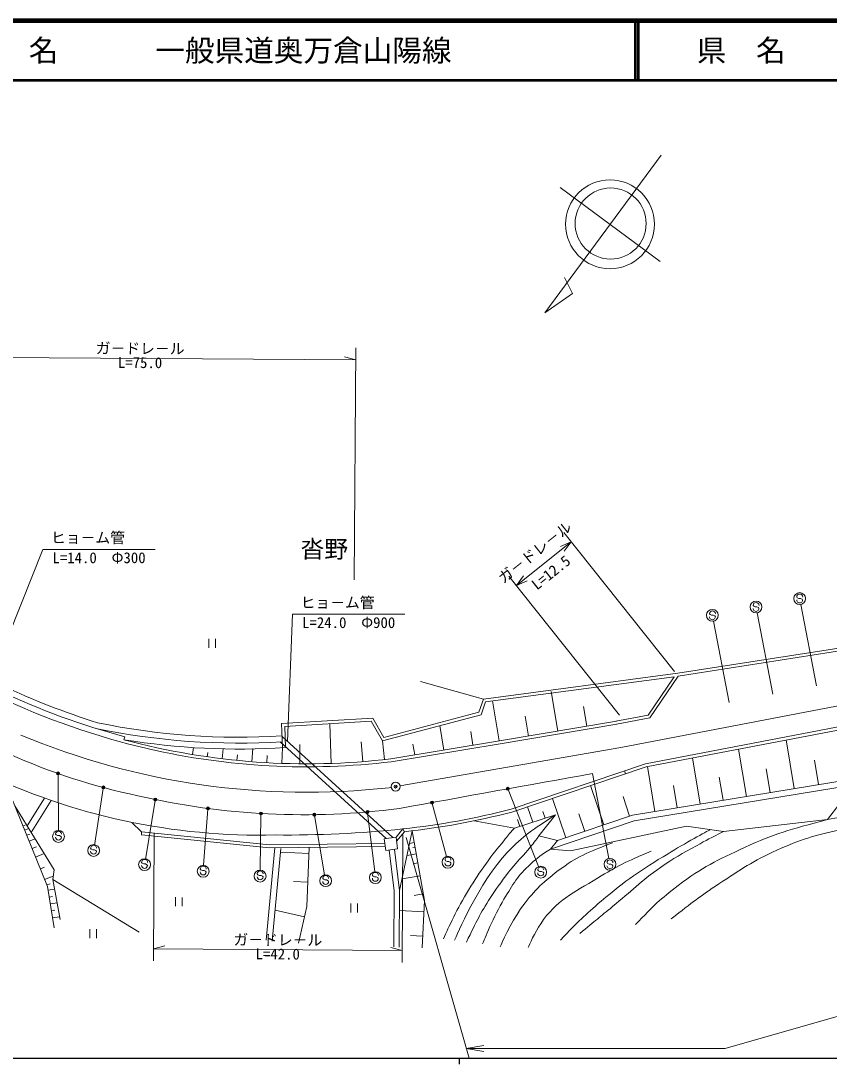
# Model space of a CAD drawing. Units: millimetres on the paper. Extents: x 40 to 680, y 20 to 380.
# Drawn here: x 194 to 330.5, y 204 to 380 of the extents above; entities that cross this region are included whole.
import ezdxf
from ezdxf.enums import TextEntityAlignment as Align

# ---------------------------------------------------------------- set-up
doc = ezdxf.new("R2010")
doc.units = ezdxf.units.MM
doc.header["$PDMODE"] = 32
doc.header["$PDSIZE"] = 0.5
for name, color, linetype, lineweight in [('M-BGD', 7, 'Continuous', 18), ('M-TTL', 2, 'Continuous', 140), ('M-TTL-BAND', 7, 'Continuous', 25), ('M-TTL-LINE', 7, 'Continuous', 50)]:
    doc.layers.add(name, color=color, linetype=linetype, lineweight=lineweight)
doc.layers.add('M-TTL-TXT', color=7, linetype='Continuous')
doc.styles.add('ＭＳ ゴシック', font='')
doc.styles.get('ＭＳ ゴシック').set_extended_font_data('MS Gothic')

msp = doc.modelspace()

# ---------------------------------------------------------------- linework, layer by layer
at = {"layer": 'M-BGD'}
for p, q in [((302.141, 357.316), (282.495, 330.765)), ((301.957, 339.415), (285.076, 351.906)), ((287.142, 334.009), (285.787, 336.686)), ((282.495, 330.765), (287.142, 334.009)), ((250.322, 285.68), (250.589, 324.818)), ((177.746, 323.314), (250.575, 322.818)), ((250.575, 322.818), (248.647, 323.349)), ((304.358, 270.231), (285.706, 293.686)), ((197.734, 290.846), (188.965, 268.844)), ((197.734, 290.846), (216.734, 290.846)), ((286.951, 292.121), (277.673, 284.743)), ((286.951, 292.121), (285.116, 291.323)), ((285.761, 290.513), (286.951, 292.121)), ((295.08, 262.853), (276.428, 286.309)), ((278.863, 286.351), (277.673, 284.743)), ((277.673, 284.743), (279.507, 285.54)), ((325.097, 282.683), (324.998, 282.801)), ((325.342, 282.543), (325.097, 282.683)), ((325.643, 282.541), (325.342, 282.543)), ((325.888, 282.429), (325.643, 282.541)), ((325.994, 282.293), (325.888, 282.429)), ((239.046, 258.454), (239.87, 279.904)), ((239.87, 279.904), (258.87, 279.904)), ((310.364, 279.86), (310.265, 279.978)), ((310.609, 279.721), (310.364, 279.86)), ((317.731, 281.271), (317.631, 281.389)), ((317.976, 281.132), (317.731, 281.271)), ((318.276, 281.13), (317.976, 281.132)), ((318.522, 281.018), (318.276, 281.13)), ((320.949, 266.399), (318.314, 280.149)), ((318.627, 280.882), (318.522, 281.018)), ((328.315, 267.81), (325.681, 281.56)), ((299.446, 254.643), (428.263, 279.323)), ((299.574, 254.158), (428.357, 278.832)), ((310.91, 279.718), (310.609, 279.721)), ((311.155, 279.606), (310.91, 279.718)), ((313.582, 264.987), (310.948, 278.737)), ((311.261, 279.47), (311.155, 279.606)), ((225.784, 275.744), (225.774, 274.244)), ((226.909, 275.737), (226.899, 274.237)), ((312.928, 206.658), (556.464, 276.148)), ((333.58, 274.418), (304.908, 269.943)), ((333.65, 273.923), (304.98, 269.448)), ((272.115, 265.567), (304.908, 269.943)), ((272.484, 265.112), (304.316, 269.36)), ((299.919, 262.879), (304.316, 269.36)), ((300.216, 262.427), (304.98, 269.448)), ((272.113, 265.56), (261.491, 268.55)), ((295.32, 257.416), (355.037, 268.857)), ((284.658, 260.185), (283.539, 266.836)), ((271.336, 263.37), (272.115, 265.567)), ((271.719, 262.954), (272.484, 265.112)), ((274.773, 258.522), (273.655, 265.295)), ((289.588, 261.014), (289.033, 264.311)), ((238.052, 261.448), (253.454, 262.36)), ((253.454, 262.36), (255.317, 259.119)), ((255.074, 258.537), (271.719, 262.954)), ((255.317, 259.119), (271.336, 263.37)), ((279.727, 259.355), (279.163, 262.711)), ((294.473, 261.835), (299.919, 262.879)), ((294.567, 261.344), (300.216, 262.427)), ((238.19, 257.404), (238.052, 261.448)), ((238.568, 260.977), (253.175, 261.842)), ((238.689, 257.421), (238.568, 260.977)), ((246.424, 254.727), (246.192, 261.429)), ((253.175, 261.842), (255.074, 258.537)), ((265.438, 256.981), (264.756, 261.107)), ((274.83, 258.532), (294.553, 261.85)), ((274.913, 258.038), (294.636, 261.357)), ((211.444, 258.731), (211.575, 259.217)), ((238.125, 259.293), (256.847, 242.221)), ((270.348, 257.792), (269.969, 260.09)), ((223.008, 256.233), (223.199, 257.395)), ((227.993, 255.521), (228.194, 257.183)), ((233.019, 255.019), (233.193, 257.233)), ((237.805, 258.367), (255.676, 242.071)), ((238.095, 254.73), (238.19, 257.404)), ((241.118, 254.662), (241.151, 257.897)), ((251.732, 255.029), (251.466, 258.377)), ((255.442, 255.383), (255.091, 258.541)), ((256.491, 255.504), (274.832, 258.532)), ((256.561, 255.009), (274.913, 258.038)), ((258.026, 250.949), (295.32, 257.416)), ((260.527, 256.17), (260.225, 257.997)), ((316.505, 249.163), (315.191, 257.15)), ((324.544, 250.486), (323.195, 258.684)), ((225.494, 255.851), (225.595, 256.557)), ((230.503, 255.243), (230.599, 256.199)), ((235.555, 254.848), (235.624, 256.053)), ((308.673, 247.874), (307.392, 255.656)), ((328.643, 251.161), (327.969, 255.26)), ((299.446, 254.643), (276.77, 246.99)), ((299.574, 254.158), (276.912, 246.51)), ((295.929, 253.456), (296.089, 252.982)), ((301.041, 246.618), (299.794, 254.2)), ((320.499, 249.821), (319.841, 253.814)), ((200.324, 252.884), (200.385, 243.415)), ((290.536, 253.012), (293.279, 238.697)), ((297.299, 246.002), (335.56, 252.299)), ((312.564, 248.515), (311.923, 252.405)), ((330.217, 245.273), (335.56, 252.299)), ((191.426, 251.474), (198.519, 233.993)), ((207.944, 250.525), (206.468, 240.908)), ((256.548, 250.693), (256.178, 250.629)), ((276.284, 250.312), (281.416, 237.316)), ((292.43, 244.359), (290.191, 250.992)), ((297.541, 245.029), (334.68, 251.141)), ((304.832, 247.242), (304.208, 251.033)), ((198.04, 248.883), (195.087, 244.209)), ((199.141, 248.499), (195.79, 243.07)), ((216.71, 248.491), (215.082, 238.518)), ((286.018, 242.196), (283.78, 248.828)), ((295.677, 249.149), (296.796, 245.833)), ((199.666, 236.785), (193.002, 247.59)), ((225.596, 246.988), (224.891, 237.538)), ((263.476, 247.988), (265.868, 239.031)), ((280.431, 244.796), (279.58, 247.411)), ((282.525, 245.477), (282.156, 246.611)), ((214.428, 243.175), (212.778, 244.79)), ((234.565, 246.134), (234.436, 236.718)), ((243.59, 245.937), (245.314, 235.929)), ((252.571, 246.39), (253.757, 236.462)), ((277.382, 243.804), (270.553, 245.045)), ((284.264, 246.043), (277.382, 243.804)), ((278.252, 244.087), (277.863, 245.284)), ((281.464, 242.491), (284.264, 246.043)), ((297.541, 245.029), (283.446, 240.272)), ((297.299, 246.002), (284.628, 241.726)), ((289.204, 243.271), (288.21, 246.217)), ((312.618, 243.238), (330.217, 245.273)), ((194.397, 244.152), (194.746, 244.293)), ((194.68, 243.454), (195.378, 243.737)), ((214.428, 243.175), (214.377, 242.677)), ((236.005, 240.987), (214.428, 243.175)), ((216.552, 242.963), (216.405, 221.442)), ((258.526, 243.678), (257.371, 242.288)), ((258.782, 243.204), (257.458, 241.61)), ((260.094, 243.354), (257.965, 233.315)), ((258.526, 243.678), (258.782, 243.204)), ((260.094, 243.354), (262.142, 231.601)), ((286.789, 240), (306.398, 244.144)), ((306.398, 244.144), (312.618, 243.238)), ((195.021, 242.614), (195.526, 242.819)), ((195.431, 241.603), (196.442, 242.013)), ((199.894, 242.794), (200, 242.658)), ((200, 242.658), (200.245, 242.546)), ((200.245, 242.546), (200.546, 242.544)), ((200.546, 242.544), (200.791, 242.405)), ((200.791, 242.405), (200.891, 242.287)), ((235.983, 240.487), (214.377, 242.677)), ((255.493, 241.208), (236.005, 240.987)), ((255.387, 242.034), (257.371, 242.288)), ((255.387, 242.034), (255.641, 240.05)), ((257.371, 242.288), (257.625, 240.304)), ((258.519, 242.678), (258.373, 221.156)), ((259.056, 242.242), (269.683, 205)), ((260.437, 241.385), (259.647, 241.247)), ((284.628, 241.726), (281.464, 242.491)), ((283.446, 240.272), (284.628, 241.726)), ((195.924, 240.387), (196.656, 240.684)), ((196.518, 238.924), (197.981, 239.518)), ((205.819, 240.423), (205.925, 240.287)), ((205.925, 240.287), (206.171, 240.176)), ((206.171, 240.176), (206.471, 240.174)), ((206.471, 240.174), (206.716, 240.034)), ((206.716, 240.034), (206.816, 239.917)), ((236.931, 240.497), (235.461, 224.915)), ((255.557, 240.709), (235.983, 240.487)), ((237.926, 240.404), (236.447, 224.726)), ((242.685, 239.542), (237.863, 239.735)), ((242.328, 230.618), (242.726, 240.563)), ((255.641, 240.05), (257.625, 240.304)), ((256.187, 240.12), (257.064, 233.261)), ((257.08, 240.234), (257.965, 233.315)), ((260.768, 239.488), (259.217, 239.218)), ((260.575, 240.595), (260.18, 240.526)), ((283.446, 240.272), (286.789, 240)), ((214.424, 238.035), (214.53, 237.899)), ((214.53, 237.899), (214.775, 237.787)), ((214.775, 237.787), (215.076, 237.785)), ((215.076, 237.785), (215.321, 237.646)), ((215.321, 237.646), (215.421, 237.528)), ((261.038, 237.937), (260.262, 237.802)), ((265.628, 238.443), (265.734, 238.307)), ((265.734, 238.307), (265.98, 238.196)), ((265.98, 238.196), (266.28, 238.194)), ((266.28, 238.194), (266.525, 238.054)), ((266.525, 238.054), (266.625, 237.936)), ((293.072, 237.856), (292.972, 237.974)), ((293.316, 237.716), (293.072, 237.856)), ((293.617, 237.714), (293.316, 237.716)), ((293.862, 237.602), (293.617, 237.714)), ((293.968, 237.466), (293.862, 237.602)), ((197.327, 236.929), (198.054, 237.224)), ((199.409, 235.134), (199.666, 236.785)), ((224.319, 236.919), (224.425, 236.783)), ((224.425, 236.783), (224.67, 236.671)), ((224.67, 236.671), (224.971, 236.669)), ((224.971, 236.669), (225.216, 236.53)), ((225.216, 236.53), (225.316, 236.412)), ((233.925, 236.096), (234.031, 235.96)), ((234.031, 235.96), (234.276, 235.848)), ((234.276, 235.848), (234.577, 235.846)), ((234.577, 235.846), (234.822, 235.707)), ((253.378, 235.847), (253.484, 235.711)), ((281.286, 236.764), (281.392, 236.628)), ((281.392, 236.628), (281.637, 236.516)), ((281.637, 236.516), (281.938, 236.514)), ((281.938, 236.514), (282.183, 236.375)), ((282.183, 236.375), (282.283, 236.257)), ((198.05, 235.148), (199.503, 235.737)), ((198.404, 234.274), (198.988, 234.435)), ((199.409, 235.134), (214.025, 226.271)), ((200.668, 228.401), (199.409, 235.134)), ((234.822, 235.707), (234.921, 235.589)), ((242.492, 234.721), (240.081, 234.817)), ((244.987, 235.322), (245.093, 235.186)), ((245.093, 235.186), (245.338, 235.074)), ((245.338, 235.074), (245.639, 235.072)), ((245.639, 235.072), (245.884, 234.933)), ((245.884, 234.933), (245.983, 234.815)), ((253.484, 235.711), (253.73, 235.6)), ((253.73, 235.6), (254.03, 235.597)), ((254.03, 235.597), (254.275, 235.458)), ((254.275, 235.458), (254.375, 235.34)), ((261.416, 235.764), (258.372, 235.234)), ((198.519, 233.993), (199.65, 227.006)), ((199.708, 233.538), (198.623, 233.336)), ((257.064, 233.261), (256.996, 223.776)), ((257.965, 233.315), (257.896, 223.742)), ((261.947, 232.719), (260.425, 232.454)), ((198.81, 232.194), (199.382, 232.286)), ((198.995, 231.051), (200.138, 231.236)), ((220.151, 232.141), (220.141, 230.641)), ((221.276, 232.133), (221.266, 230.633)), ((240.913, 224.389), (242.328, 230.618)), ((249.719, 231.098), (249.709, 229.598)), ((250.844, 231.09), (250.833, 229.59)), ((262.142, 231.601), (261.752, 223.595)), ((199.185, 229.879), (199.785, 229.976)), ((199.379, 228.678), (200.58, 228.872)), ((241.929, 228.86), (236.944, 229.993)), ((262.049, 229.702), (257.94, 229.902)), ((205.696, 226.767), (205.686, 225.267)), ((206.821, 226.759), (206.811, 225.259)), ((261.849, 225.593), (259.794, 225.693)), ((218.354, 223.946), (216.419, 223.441)), ((258.386, 223.156), (256.458, 223.686)), ((216.419, 223.441), (258.386, 223.156)), ((269.21, 206.658), (272.21, 207.158)), ((312.928, 206.658), (269.21, 206.658)), ((269.21, 206.658), (272.21, 206.158))]:
    msp.add_line(p, q, dxfattribs=at)
for centre, radius in [((293.482, 345.685), 7.5), ((293.583, 345.807), 6), ((325.492, 282.542), 1), ((318.126, 281.131), 1), ((310.76, 279.719), 1), ((200.323, 253.034), 0.15), ((200.323, 253.034), 0.12), ((200.323, 253.034), 0.09), ((200.323, 253.034), 0.06), ((200.323, 253.034), 0.03), ((207.967, 250.673), 0.15), ((207.967, 250.673), 0.12), ((207.967, 250.673), 0.09), ((207.967, 250.673), 0.06), ((207.967, 250.673), 0.03), ((257.287, 250.821), 0.75), ((276.229, 250.452), 0.15), ((276.229, 250.452), 0.12), ((276.229, 250.452), 0.09), ((276.229, 250.452), 0.06), ((276.229, 250.452), 0.03), ((216.734, 248.639), 0.15), ((216.734, 248.639), 0.12), ((216.734, 248.639), 0.09), ((216.734, 248.639), 0.06), ((216.734, 248.639), 0.03), ((263.437, 248.133), 0.15), ((263.437, 248.133), 0.12), ((263.437, 248.133), 0.09), ((263.437, 248.133), 0.06), ((263.437, 248.133), 0.03), ((225.608, 247.137), 0.15), ((225.608, 247.137), 0.12), ((225.608, 247.137), 0.09), ((225.608, 247.137), 0.06), ((225.608, 247.137), 0.03), ((234.567, 246.284), 0.15), ((234.567, 246.284), 0.12), ((252.553, 246.539), 0.15), ((252.553, 246.539), 0.12), ((252.553, 246.539), 0.09), ((252.553, 246.539), 0.06), ((252.553, 246.539), 0.03), ((234.567, 246.284), 0.09), ((234.567, 246.284), 0.06), ((234.567, 246.284), 0.03), ((243.565, 246.085), 0.15), ((243.565, 246.085), 0.12), ((243.565, 246.085), 0.09), ((243.565, 246.085), 0.06), ((243.565, 246.085), 0.03), ((200.392, 242.415), 1), ((206.317, 240.045), 1), ((214.922, 237.656), 1), ((266.126, 238.065), 1), ((293.467, 237.715), 1), ((224.816, 236.54), 1), ((234.422, 235.718), 1), ((245.484, 234.943), 1), ((253.876, 235.469), 1), ((281.784, 236.386), 1)]:
    msp.add_circle(centre, radius, dxfattribs=at)
for centre, radius, start, end in [((318.131, 281.385), 0.5, 359.55488, 179.55488), ((325.494, 282.297), 0.5, 179.55488, 359.55488), ((325.498, 282.797), 0.5, 359.55488, 179.55488), ((310.765, 279.974), 0.5, 359.55488, 179.55488), ((318.127, 280.885), 0.5, 179.55488, 359.55488), ((310.761, 279.474), 0.5, 179.55488, 359.55488), ((244.125, 380.48), 124.555, 244.70558, 252.63859), ((244.125, 380.48), 126.555, 244.70558, 256.96365), ((244.125, 380.48), 125.555, 244.70558, 254.97471), ((230.744, 376.155), 117.999, 258.24594, 273.60162), ((230.744, 376.155), 116.999, 258.26982, 273.60162), ((242.286, 375.459), 125.601, 247.40941, 276.35013), ((242.312, 373.588), 118.932, 254.95723, 276.84683), ((230.744, 376.155), 118.999, 260.66654, 273.8286), ((242.312, 373.588), 119.432, 257.06491, 276.85213), ((235.556, 353.573), 106.534, 245.92638, 258.21282), ((234.385, 351.391), 108.761, 244.34549, 271.38662), ((1393.113, -5948.039), 6298.31, 100.08203, 100.38353), ((241.81, 369.836), 123.764, 256.91623, 277.48271), ((244.697, 371.781), 128.846, 276.17567, 284.41398), ((244.697, 371.781), 129.346, 276.25176, 284.42218), ((200.394, 242.79), 0.5, 359.60984, 179.60984), ((238.832, 432.58), 189.927, 269.45216, 275.95167), ((200.391, 242.29), 0.5, 179.60984, 359.60984), ((206.316, 239.92), 0.5, 179.60984, 359.60984), ((206.319, 240.42), 0.5, 359.60984, 179.60984), ((214.924, 238.031), 0.5, 359.60984, 179.60984), ((266.125, 237.94), 0.5, 179.60984, 359.60984), ((266.128, 238.44), 0.5, 359.60984, 179.60984), ((293.472, 237.97), 0.5, 359.55488, 179.55488), ((214.921, 237.531), 0.5, 179.60984, 359.60984), ((224.816, 236.415), 0.5, 179.60984, 359.60984), ((224.819, 236.915), 0.5, 359.60984, 179.60984), ((234.425, 236.093), 0.5, 359.60984, 179.60984), ((253.878, 235.844), 0.5, 359.60984, 179.60984), ((281.783, 236.261), 0.5, 179.60984, 359.60984), ((281.786, 236.761), 0.5, 359.60984, 179.60984), ((293.468, 237.47), 0.5, 179.55488, 359.55488), ((234.421, 235.593), 0.5, 179.60984, 359.60984), ((245.483, 234.818), 0.5, 179.60984, 359.60984), ((245.487, 235.318), 0.5, 359.60984, 179.60984), ((253.875, 235.344), 0.5, 179.60984, 359.60984)]:
    msp.add_arc(centre, radius, start, end, dxfattribs=at)
for points, knots in [([(330.217, 245.273), (333.711, 245.868), (334.652, 246.014), (337.507, 246.405), (341.309, 246.925), (343.447, 247.19), (347.276, 247.461), (351.598, 247.766), (354.038, 248.027), (358.365, 247.791), (362.2, 247.581), (364.294, 246.916), (368.101, 246.405), (371.321, 245.973), (373.107, 245.522), (376.352, 245.349), (378.696, 245.223), (380.13, 244.81), (382.358, 245.547), (385.947, 246.733), (387.431, 248.661), (390.147, 251.289), (393.293, 254.333), (393.885, 257.11), (397.111, 260.068), (399.194, 261.978), (400.683, 262.713), (403.249, 263.896), (404.9, 264.658), (405.889, 264.991), (407.672, 265.349), (411.111, 266.038), (413.085, 266.205), (416.583, 266.471), (418.899, 266.647), (420.205, 266.598), (422.523, 266.735), (425.259, 266.896), (426.78, 267.188), (429.52, 267.263), (432.678, 267.349), (434.477, 267.505), (437.606, 267.065), (440.616, 266.641), (442.328, 266.355), (445.197, 265.349), (449.557, 263.818), (451.949, 262.784), (456.088, 260.728), (456.97, 260.29), (457.275, 260.153), (458.335, 259.583)], [0, 0, 0, 0, 1, 1, 1, 2, 2, 2, 3, 3, 3, 4, 4, 4, 5, 5, 5, 6, 6, 6, 7, 7, 7, 8, 8, 8, 9, 9, 9, 10, 10, 10, 11, 11, 11, 12, 12, 12, 13, 13, 13, 14, 14, 14, 15, 15, 15, 16, 16, 16, 17, 17, 17, 17]), ([(455.252, 258.647), (452.773, 259.905), (452.047, 260.238), (449.943, 261.147), (446.765, 262.52), (444.944, 263.234), (441.609, 264.166), (439.428, 264.776), (438.13, 264.8), (435.881, 265.069), (432.768, 265.441), (431.002, 265.441), (427.869, 265.533), (425.814, 265.594), (424.661, 265.576), (422.605, 265.533), (420.997, 265.5), (420.095, 265.462), (418.49, 265.353), (415.235, 265.131), (413.37, 265.19), (410.182, 264.501), (407.862, 264), (406.618, 263.415), (404.505, 262.334), (402.509, 261.313), (401.406, 260.647), (399.706, 259.186), (397.379, 257.187), (396.642, 255.509), (394.623, 253.2), (393.054, 251.405), (392.231, 250.345), (390.546, 248.658), (389.093, 247.204), (388.354, 246.259), (386.624, 245.149), (384.579, 243.839), (383.32, 243.052), (380.921, 242.672), (378.128, 242.23), (376.49, 242.696), (373.697, 243.137), (371.866, 243.425), (370.896, 243.852), (369.104, 244.324), (367.681, 244.698), (366.904, 244.992), (365.466, 245.304), (364.047, 245.612), (363.243, 245.752), (361.802, 245.923), (360.196, 246.114), (359.29, 246.23), (357.673, 246.233), (355.674, 246.237), (354.555, 246.107), (352.565, 245.923), (350.321, 245.716), (349.075, 245.503), (346.836, 245.253), (344.167, 244.954), (342.666, 244.846), (339.999, 244.53), (336.992, 244.174), (335.261, 244.223), (332.31, 243.55), (328.043, 242.576), (325.636, 241.904), (321.653, 240.092), (317.633, 238.263), (315.556, 236.854), (311.874, 234.415), (308.615, 232.257), (307.513, 231.416), (303.806, 228.496)], [0, 0, 0, 0, 1, 1, 1, 2, 2, 2, 3, 3, 3, 4, 4, 4, 5, 5, 5, 6, 6, 6, 7, 7, 7, 8, 8, 8, 9, 9, 9, 10, 10, 10, 11, 11, 11, 12, 12, 12, 13, 13, 13, 14, 14, 14, 15, 15, 15, 16, 16, 16, 17, 17, 17, 18, 18, 18, 19, 19, 19, 20, 20, 20, 21, 21, 21, 22, 22, 22, 23, 23, 23, 24, 24, 24, 25, 25, 25, 25]), ([(284.264, 246.043), (280.368, 243.487), (278.914, 242.614), (276.125, 239.706), (271.466, 234.848), (267.444, 225.394), (267.249, 224.935)], [0, 0, 0, 0, 1, 1, 1, 2, 2, 2, 2]), ([(297.787, 227.551), (300.857, 230.779), (301.97, 231.818), (304.997, 234.138), (308.996, 237.204), (311.623, 238.426), (316.195, 240.543), (321.441, 242.971), (323.65, 243.501), (330.217, 245.273)], [0, 0, 0, 0, 1, 1, 1, 2, 2, 2, 3, 3, 3, 3]), ([(265.364, 225.133), (266.249, 227.104), (267.683, 230.299), (269.608, 233.36), (270.745, 235.169), (271.379, 236.186), (272.613, 237.93), (273.693, 239.456), (274.382, 240.249), (275.562, 241.699), (276.224, 242.513), (276.438, 242.775), (277.275, 243.768)], [0, 0, 0, 0, 1, 1, 1, 2, 2, 2, 3, 3, 3, 4, 4, 4, 4]), ([(285.111, 224.929), (288.184, 228.145), (289.186, 229.086), (292.013, 231.514), (296.103, 235.028), (298.674, 236.686), (303.272, 239.502), (306.003, 241.175), (309.867, 243.275), (310.394, 243.562)], [0, 0, 0, 0, 1, 1, 1, 2, 2, 2, 3, 3, 3, 3]), ([(288.359, 226.031), (291.067, 228.259), (291.75, 228.818), (293.927, 230.599), (297.071, 233.172), (298.671, 234.828), (301.993, 237.167), (304.264, 238.765), (305.644, 239.506), (308.073, 240.853), (309.826, 241.825), (310.423, 242.141), (312.618, 243.238)], [0, 0, 0, 0, 1, 1, 1, 2, 2, 2, 3, 3, 3, 4, 4, 4, 4]), ([(269.242, 224.604), (271.011, 228.189), (271.501, 229.301), (273.319, 232.091), (274.619, 234.086), (275.409, 235.167), (276.883, 237.038), (277.866, 238.287), (278.589, 238.842), (279.596, 240.073), (280.352, 240.997), (280.6, 241.318), (281.464, 242.491)], [0, 0, 0, 0, 1, 1, 1, 2, 2, 2, 3, 3, 3, 4, 4, 4, 4]), ([(293.908, 241.328), (289.659, 239.67), (287.952, 239.075), (284.756, 236.644), (281.936, 234.499), (280.45, 233.063), (278.395, 230.177), (276.752, 227.87), (275.159, 224.285), (274.944, 223.8)], [0, 0, 0, 0, 1, 1, 1, 2, 2, 2, 3, 3, 3, 3]), ([(283.446, 240.272), (281.85, 239.296), (281.316, 238.863), (280.094, 237.782), (277.908, 235.847), (277.11, 234.31), (275.584, 231.82), (273.881, 229.04), (272.185, 224.813), (271.977, 224.292)], [0, 0, 0, 0, 1, 1, 1, 2, 2, 2, 3, 3, 3, 3]), ([(300.431, 239.914), (296.154, 238.119), (294.733, 237.453), (291.364, 235.369), (287.281, 232.844), (284.433, 231.676), (281.781, 227.675), (280.8, 226.196), (279.85, 224.105), (279.649, 223.663)], [0, 0, 0, 0, 1, 1, 1, 2, 2, 2, 3, 3, 3, 3])]:
    msp.add_open_spline(points, degree=3, knots=knots, dxfattribs=at)
for p in [(200.323, 253.034), (207.967, 250.673), (257.287, 250.821), (276.229, 250.452), (216.734, 248.639), (263.437, 248.133), (225.608, 247.137), (234.567, 246.284), (252.553, 246.539), (243.565, 246.085)]:
    msp.add_point(p, dxfattribs=at)
at = {"layer": 'M-TTL'}
msp.add_line((680, 380), (40, 380), dxfattribs=at)
at = {"layer": 'M-TTL-BAND'}
for p, q in [((40, 205), (579, 205)), ((268, 205), (268, 204))]:
    msp.add_line(p, q, dxfattribs=at)
at = {"layer": 'M-TTL-LINE'}
for p, q in [((297.75, 380), (297.75, 370)), ((298.25, 380), (298.25, 370)), ((40, 370), (680, 370))]:
    msp.add_line(p, q, dxfattribs=at)

# ---------------------------------------------------------------- texts
at = {"layer": 'M-BGD', "style": 'ＭＳ ゴシック'}
for rotation, p in [(359.61, (214.162, 323.266)), (38.492, (281.689, 289.215)), (359.61, (237.404, 223.499))]:
    msp.add_text('ガ－ドレ－ル', height=1.833, rotation=rotation, dxfattribs=at).set_placement(p, align=Align.BOTTOM_CENTER)
for s, rotation, p in [('L=75.0', 359.61, (214.162, 323.266)), ('L=12.5', 38.492, (282.934, 287.649)), ('L=42.0', 359.61, (237.404, 223.499))]:
    msp.add_text(s, height=1.833, rotation=rotation, dxfattribs=at).set_placement(p, align=Align.TOP_CENTER)
for p in [(199.109, 291.346), (241.245, 280.404)]:
    msp.add_text('ヒョ－ム管', height=1.833, dxfattribs=at).set_placement(p, align=Align.BOTTOM_LEFT)
msp.add_text('沓野', height=2.933, rotation=359.61, dxfattribs=at).set_placement((245.261, 290.9), align=Align.MIDDLE_CENTER)
for s, p in [('L=14.0\u3000Φ300', (207.234, 290.346)), ('L=24.0\u3000Φ900', (249.37, 279.404))]:
    msp.add_text(s, height=1.833, dxfattribs=at).set_placement(p, align=Align.TOP_CENTER)
at = {"layer": 'M-TTL-TXT', "style": 'ＭＳ ゴシック'}
for s, p in [('路 線 名', (180.38, 375)), ('一般県道奥万倉山陽線', (216.734, 375))]:
    msp.add_text(s, height=3.666, dxfattribs=at).set_placement(p, align=Align.MIDDLE_LEFT)
msp.add_text('県\u3000名', height=3.666, dxfattribs=at).set_placement((315.625, 375), align=Align.MIDDLE_CENTER)

doc.saveas('drawing.dxf')
